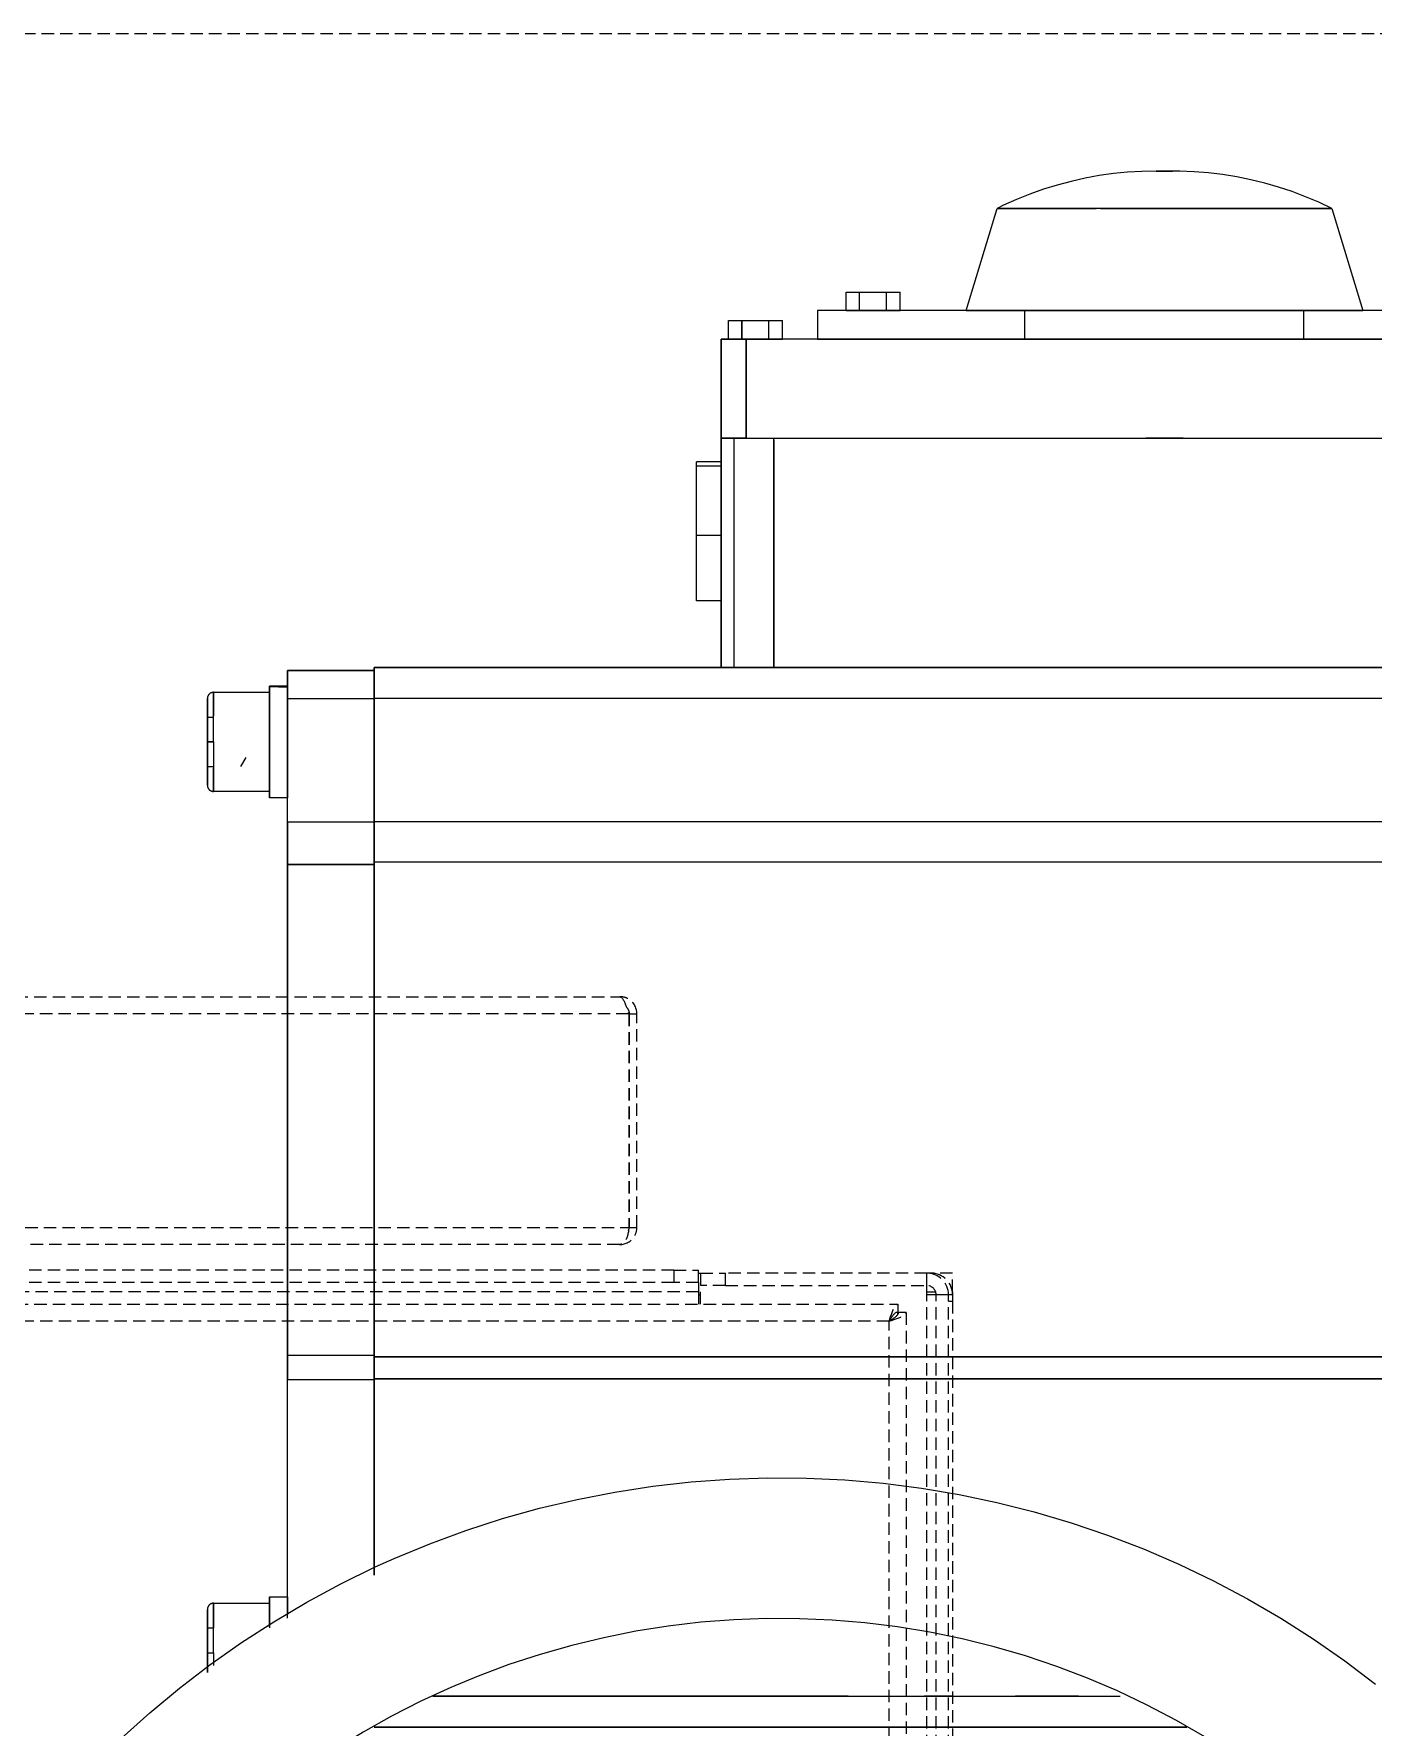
# Model space of a CAD drawing. Extents: x -76427 to 292734, y -42117 to 131250.
# Drawn here: x 9376.7 to 9592.8, y 12321.7 to 12595 of the extents above; entities that cross this region are included whole.
import ezdxf

# ---------------------------------------------------------------- set-up
doc = ezdxf.new("R2010")
doc.units = 0
doc.header["$LTSCALE"] = 10
doc.linetypes.add('XFM7Q10PV-200K$0$18P6-XFM7QB2-PV$0$HIDDEN', pattern=[0.3, 0.2, -0.1])
doc.layers.add('XFM7P10PV$0$G-IMPT', color=252, linetype='Continuous', lineweight=9)
doc.layers.add('XFM7P10PV$0$M-PIPE-PROCESS VACUUM', color=252, linetype='Continuous', lineweight=9)
doc.layers.add('XFM7Q10PV-200K$0$PV-EQ(FUTURE)', color=252, linetype='XFM7Q10PV-200K$0$18P6-XFM7QB2-PV$0$HIDDEN')

# ---------------------------------------------------------------- blocks, each defined once
blk = doc.blocks.new('XFM7Q10PV-200K$0$PV-主機 - Mega-V57-CUB_L40')
for p, q in [((921.98, -1369), (921.98, 1399)), ((923.48, -1365), (923.48, 1395)), ((925.48, -1365), (925.48, 1395)), ((929.6, -1356.23), (929.6, -376.87)), ((932.35, -375.37), (932.35, -1357.73)), ((966.85, -1357.73), (966.85, -375.37)), ((969.6, -376.8), (969.6, -1356.3)), ((917.23, -1399.75), (917.23, -480.25)), ((919.98, -478.82), (919.98, -1401.18)), ((929.6, -1356.23), (929.6, -1356.3)), ((929.61, -1356.3), (929.6, -1356.3)), ((966.85, -1357.73), (932.35, -1357.73)), ((932.35, -1357.8), (932.35, -1359.05)), ((966.85, -1357.8), (932.35, -1357.8)), ((966.85, -1357.8), (966.85, -1359.05)), ((932.35, -1359.05), (966.85, -1359.05)), ((925.48, -1365), (923.48, -1365)), ((923.48, -1369), (923.48, -1365)), ((925.48, -1365), (925.48, -1369)), ((921.98, -1369), (919.98, -1369)), ((921.48, -1369), (921.48, -1369.33)), ((923.48, -1369), (921.98, -1369)), ((923.48, -1369), (925.48, -1369)), ((924.98, -1369), (924.98, -1369.33)), ((919.98, -1369.33), (922.98, -1369.33)), ((924.98, -1369.33), (922.98, -1369.33)), ((922.98, -1373.33), (922.98, -1369.33)), ((924.98, -1369.33), (924.98, -1373.33)), ((922.98, -1373.33), (924.98, -1373.33)), ((922.98, -1373.33), (922.98, -1405.83)), ((924.98, -1405.83), (924.98, -1373.33)), ((-917.27, -1399.75), (917.23, -1399.75)), ((918.37, -1401.18), (918.73, -1401.18)), ((918.65, -1402.5), (918.65, -1401.25)), ((919.98, -1401.18), (918.73, -1401.18)), ((918.65, -1402.5), (-918.7, -1402.5)), ((-921.52, -1405.83), (921.48, -1405.83)), ((921.48, -1407.33), (921.48, -1405.83)), ((921.48, -1405.83), (922.98, -1405.83)), ((921.98, -1405.83), (921.98, -1407.25)), ((922.98, -1405.83), (924.98, -1405.83)), ((924.91, -1406.5), (924.98, -1406.5)), ((924.98, -1406.5), (924.98, -1405.83)), ((924.98, -1410), (924.98, -1406.5)), ((-921.52, -1407.33), (921.48, -1407.33)), ((-921.52, -1409.33), (921.48, -1409.33)), ((920.48, -1410), (465.48, -1410)), ((920.48, -1409.33), (920.48, -1410)), ((921.48, -1410), (920.48, -1410)), ((921.48, -1409.33), (921.48, -1407.33)), ((921.48, -1410), (921.48, -1409.33)), ((921.98, -1410), (921.48, -1410)), ((921.98, -1409.96), (921.98, -1410)), ((921.98, -1410), (924.98, -1410))]:
    blk.add_line(p, q)
for centre, radius, start, end in [((932.35, -1356.3), 1.5, 248.9974, 270), ((921.48, -1405.83), 3.5, 270, 0), ((921.48, -1405.83), 1.5, 270, 0), ((921.48, -1406.5), 3.5, 270, 0)]:
    blk.add_arc(centre, radius, start, end)
for points, knots in [([(932.35, -1357.73), (931.41, -1357.73), (930.48, -1357.44), (930, -1357), (929.74, -1356.77), (929.6, -1356.5), (929.6, -1356.23)], [0, 0, 0, 0, 1.030866, 1.030866, 1.030866, 1.570796, 1.570796, 1.570796, 1.570796]), ([(929.6, -1356.3), (929.6, -1357.24), (930.13, -1358.17), (930.94, -1358.66), (931.36, -1358.91), (931.86, -1359.05), (932.35, -1359.05)], [-1.570796, -1.570796, -1.570796, -1.570796, -0.539931, -0.539931, -0.539931, 0, 0, 0, 0]), ([(966.85, -1359.05), (967.85, -1359.05), (968.83, -1358.46), (969.29, -1357.58), (969.5, -1357.19), (969.6, -1356.74), (969.6, -1356.3)], [0, 0, 0, 0, 1.087346, 1.087346, 1.087346, 1.570796, 1.570796, 1.570796, 1.570796]), ([(969.6, -1356.3), (969.6, -1356.63), (969.01, -1356.96), (968.13, -1357.29), (967.74, -1357.44), (967.3, -1357.58), (966.85, -1357.73)], [0, 0, 0, 0, 1.087346, 1.087346, 1.087346, 1.570796, 1.570796, 1.570796, 1.570796]), ([(967.89, -1357.37), (967.73, -1357.53), (967.53, -1357.66), (967.31, -1357.73), (967.16, -1357.78), (967.01, -1357.8), (966.85, -1357.8)], [0.7978126, 0.7978126, 0.7978126, 0.7978126, 1.2652557, 1.2652557, 1.2652557, 1.5707963, 1.5707963, 1.5707963, 1.5707963]), ([(917.23, -1399.75), (917.86, -1400.13), (918.47, -1400.52), (918.66, -1400.9), (918.7, -1400.99), (918.73, -1401.09), (918.73, -1401.18)], [0, 0, 0, 0, 1.265256, 1.265256, 1.265256, 1.570796, 1.570796, 1.570796, 1.570796]), ([(917.23, -1399.75), (918.22, -1400.08), (919.2, -1400.41), (919.66, -1400.74), (919.87, -1400.89), (919.98, -1401.03), (919.98, -1401.18)], [0, 0, 0, 0, 1.087346, 1.087346, 1.087346, 1.570796, 1.570796, 1.570796, 1.570796]), ([(918.65, -1401.25), (918.27, -1401.25), (917.89, -1400.8), (917.5, -1400.2), (917.41, -1400.06), (917.32, -1399.9), (917.23, -1399.75)], [0, 0, 0, 0, 1.265256, 1.265256, 1.265256, 1.570796, 1.570796, 1.570796, 1.570796]), ([(917.23, -1399.75), (917.56, -1400.75), (917.88, -1401.72), (918.21, -1402.18), (918.36, -1402.39), (918.51, -1402.5), (918.65, -1402.5)], [0, 0, 0, 0, 1.087346, 1.087346, 1.087346, 1.570796, 1.570796, 1.570796, 1.570796])]:
    blk.add_open_spline(points, degree=3, knots=knots)
blk = doc.blocks.new('XFM7Q10PV-200K')
at = {"layer": 'XFM7Q10PV-200K$0$PV-EQ(FUTURE)'}
blk.add_lwpolyline([(6475, 10345), (9725, 10345), (9725, 12595), (6475, 12595)], close=True, dxfattribs=at)
at = {"layer": 'XFM7Q10PV-200K$0$PV-EQ(FUTURE)', "rotation": 90}
blk.add_blockref('XFM7Q10PV-200K$0$PV-主機 - Mega-V57-CUB_L40', (8115, 11470.02), dxfattribs=at)
blk = doc.blocks.new('XFM7P10PV$0$控制閥-200mm - 200A_dwg-789220-CUB_L40')
at = {"layer": 'XFM7P10PV$0$G-IMPT'}
for p, q in [((130766.67, -106438.23), (130765.35, -106438.22)), ((130767.99, -106438.22), (130766.67, -106438.23)), ((130734.67, -106460.73), (130739.67, -106444.23)), ((130793.67, -106444.23), (130739.67, -106444.23)), ((130793.67, -106444.23), (130739.67, -106444.23)), ((130793.67, -106444.23), (130739.67, -106444.23)), ((130739.67, -106444.23), (130755.64, -106444.23)), ((130756.34, -106444.23), (130793.67, -106444.23)), ((130793.67, -106444.23), (130798.67, -106460.73)), ((130715.32, -106460.73), (130715.32, -106457.73)), ((130715.32, -106457.73), (130717.46, -106457.73)), ((130715.32, -106460.73), (130715.32, -106457.73)), ((130715.32, -106457.73), (130717.46, -106457.73)), ((130717.46, -106460.73), (130717.46, -106457.73)), ((130717.46, -106457.73), (130721.81, -106457.73)), ((130717.46, -106460.73), (130717.46, -106457.73)), ((130717.46, -106457.73), (130721.81, -106457.73)), ((130721.81, -106460.73), (130721.81, -106457.73)), ((130721.81, -106457.73), (130724.02, -106457.73)), ((130721.81, -106460.73), (130721.81, -106457.73)), ((130721.81, -106457.73), (130724.02, -106457.73)), ((130724.02, -106460.73), (130724.02, -106457.73)), ((130724.02, -106460.73), (130724.02, -106457.73)), ((130744.17, -106460.73), (130710.67, -106460.73)), ((130710.67, -106460.73), (130710.67, -106465.33)), ((130715.32, -106460.73), (130717.46, -106460.73)), ((130715.32, -106460.73), (130717.46, -106460.73)), ((130717.46, -106460.73), (130721.81, -106460.73)), ((130717.46, -106460.73), (130721.81, -106460.73)), ((130721.81, -106460.73), (130724.02, -106460.73)), ((130721.81, -106460.73), (130724.02, -106460.73)), ((130734.67, -106460.73), (130798.67, -106460.73)), ((130798.67, -106460.73), (130734.67, -106460.73)), ((130744.17, -106460.73), (130789.17, -106460.73)), ((130789.17, -106460.73), (130744.17, -106460.73)), ((130744.17, -106465.33), (130744.17, -106460.73)), ((130744.17, -106465.33), (130744.17, -106460.73)), ((130822.67, -106460.73), (130789.17, -106460.73)), ((130789.17, -106465.33), (130789.17, -106460.73)), ((130789.17, -106465.33), (130789.17, -106460.73)), ((130696.32, -106465.33), (130696.32, -106462.33)), ((130696.32, -106462.33), (130698.51, -106462.33)), ((130696.32, -106465.33), (130696.32, -106462.33)), ((130696.32, -106462.33), (130698.51, -106462.33)), ((130698.48, -106462.33), (130698.48, -106465.33)), ((130698.48, -106462.33), (130698.48, -106465.33)), ((130698.51, -106465.33), (130698.51, -106462.33)), ((130698.51, -106462.33), (130702.86, -106462.33)), ((130698.51, -106465.33), (130698.51, -106462.33)), ((130698.51, -106462.33), (130702.86, -106462.33)), ((130702.83, -106465.33), (130702.83, -106462.33)), ((130702.83, -106465.33), (130702.83, -106462.33)), ((130702.86, -106465.33), (130702.86, -106462.33)), ((130702.86, -106462.33), (130705.02, -106462.33)), ((130702.86, -106465.33), (130702.86, -106462.33)), ((130702.86, -106462.33), (130705.02, -106462.33)), ((130705.02, -106465.33), (130705.02, -106462.33)), ((130705.02, -106465.33), (130705.02, -106462.33)), ((130695.17, -106481.33), (130695.17, -106465.33)), ((130699.17, -106465.33), (130695.17, -106465.33)), ((130695.17, -106465.33), (130699.17, -106465.33)), ((130695.17, -106465.33), (130695.17, -106481.33)), ((130695.17, -106481.33), (130695.17, -106465.33)), ((130696.32, -106465.33), (130698.51, -106465.33)), ((130696.32, -106465.33), (130698.51, -106465.33)), ((130698.51, -106465.33), (130702.86, -106465.33)), ((130698.51, -106465.33), (130702.86, -106465.33)), ((130699.17, -106465.33), (130699.17, -106481.33)), ((130835.17, -106465.33), (130699.17, -106465.33)), ((130699.17, -106481.33), (130699.17, -106465.33)), ((130702.86, -106465.33), (130705.02, -106465.33)), ((130702.86, -106465.33), (130705.02, -106465.33)), ((130710.67, -106465.33), (130744.17, -106465.33)), ((130744.17, -106465.33), (130789.17, -106465.33)), ((130789.17, -106465.33), (130744.17, -106465.33)), ((130789.17, -106465.33), (130822.67, -106465.33)), ((130695.17, -106518.33), (130695.17, -106481.33)), ((130695.17, -106481.33), (130695.17, -106494.9)), ((130699.17, -106481.33), (130695.17, -106481.33)), ((130695.17, -106481.33), (130699.17, -106481.33)), ((130695.17, -106494.02), (130695.17, -106481.59)), ((130697.17, -106481.33), (130695.76, -106481.33)), ((130695.76, -106481.33), (130697.17, -106481.33)), ((130697.17, -106481.33), (130697.17, -106518.33)), ((130697.17, -106481.33), (130703.67, -106481.33)), ((130697.17, -106481.59), (130697.17, -106518.33)), ((130699.17, -106481.33), (130835.17, -106481.33)), ((130703.67, -106481.33), (130829.67, -106481.33)), ((130703.67, -106518.33), (130703.67, -106481.33)), ((130703.67, -106481.59), (130703.67, -106518.33)), ((130769.68, -106481.33), (130763.66, -106481.33)), ((130763.66, -106481.33), (130769.68, -106481.33)), ((130695.17, -106485.11), (130691.17, -106485.11)), ((130691.17, -106485.78), (130691.17, -106485.11)), ((130691.17, -106497), (130691.17, -106485.78)), ((130691.17, -106485.78), (130695.17, -106485.78)), ((130695.17, -106494.9), (130695.17, -106485.78)), ((130695.17, -106494.02), (130695.17, -106497.76)), ((130695.17, -106498.65), (130695.17, -106494.9)), ((130695.17, -106494.9), (130695.17, -106497)), ((130695.17, -106497), (130691.17, -106497)), ((130691.17, -106507.55), (130691.17, -106497)), ((130695.17, -106497), (130695.17, -106498.65)), ((130695.17, -106518.33), (130695.17, -106497.76)), ((130695.17, -106507.55), (130695.17, -106498.65)), ((130695.17, -106498.65), (130695.17, -106518.33)), ((130695.17, -106507.55), (130691.17, -106507.55)), ((130625.17, -106518.83), (130639.17, -106518.83)), ((130625.17, -106518.83), (130639.17, -106518.83)), ((130639.17, -106518.83), (130625.17, -106518.83)), ((130625.17, -106518.83), (130625.17, -106523.33)), ((130625.17, -106523.33), (130625.17, -106518.83)), ((130639.17, -106518.33), (130894.17, -106518.33)), ((130639.17, -106523.33), (130639.17, -106518.33)), ((130639.17, -106518.33), (130639.17, -106523.33)), ((130894.17, -106518.33), (130639.17, -106518.33)), ((130894.17, -106518.33), (130639.17, -106518.33)), ((130639.17, -106518.83), (130639.17, -106523.33)), ((130639.17, -106523.33), (130639.17, -106518.83)), ((130697.17, -106518.33), (130695.76, -106518.33)), ((130695.76, -106518.33), (130697.17, -106518.33)), ((130697.17, -106518.33), (130703.67, -106518.33)), ((130703.67, -106518.33), (130829.67, -106518.33)), ((130716.42, -106518.33), (130723.42, -106518.33)), ((130716.42, -106518.33), (130723.42, -106518.33)), ((130723.42, -106518.33), (130716.42, -106518.33)), ((130723.42, -106518.33), (130716.42, -106518.33)), ((130721.99, -106518.33), (130717.85, -106518.33)), ((130721.99, -106518.33), (130717.85, -106518.33)), ((130717.85, -106518.33), (130721.99, -106518.33)), ((130717.85, -106518.33), (130721.99, -106518.33)), ((130728.74, -106518.33), (130724.6, -106518.33)), ((130728.74, -106518.33), (130724.6, -106518.33)), ((130724.6, -106518.33), (130728.74, -106518.33)), ((130724.6, -106518.33), (130728.74, -106518.33)), ((130776.75, -106518.33), (130756.64, -106518.33)), ((130756.7, -106518.33), (130764.28, -106518.33)), ((130761.17, -106518.33), (130772.17, -106518.33)), ((130761.17, -106518.33), (130772.17, -106518.33)), ((130763.66, -106518.33), (130769.68, -106518.33)), ((130769.68, -106518.33), (130763.66, -106518.33)), ((130769.06, -106518.33), (130764.28, -106518.33)), ((130776.75, -106518.33), (130769.06, -106518.33)), ((130778.17, -106518.33), (130776.75, -106518.33)), ((130613.25, -106522.33), (130622.25, -106522.33)), ((130613.25, -106522.33), (130622.25, -106522.33)), ((130613.25, -106530.33), (130613.25, -106522.33)), ((130613.25, -106526.11), (130613.25, -106522.33)), ((130613.25, -106522.33), (130613.25, -106526.11)), ((130613.25, -106522.33), (130613.25, -106526.11)), ((130622.25, -106521.32), (130625.17, -106521.32)), ((130622.25, -106521.32), (130622.25, -106539.35)), ((130623.45, -106521.32), (130622.25, -106521.32)), ((130622.25, -106522.34), (130622.25, -106521.32)), ((130622.25, -106539.35), (130622.25, -106521.33)), ((130622.25, -106521.33), (130622.25, -106521.4)), ((130622.25, -106522.34), (130622.25, -106521.33)), ((130622.25, -106538.33), (130622.25, -106522.33)), ((130622.25, -106522.34), (130622.25, -106538.33)), ((130622.25, -106538.33), (130622.25, -106522.34)), ((130622.28, -106524.27), (130622.25, -106522.34)), ((130622.29, -106524.84), (130622.25, -106522.34)), ((130622.25, -106522.41), (130622.25, -106538.33)), ((130623.45, -106521.32), (130625.17, -106521.32)), ((130625.17, -106521.32), (130623.71, -106521.32)), ((130625.17, -106539.32), (130625.17, -106521.32)), ((130625.17, -106539.24), (130625.17, -106521.32)), ((130625.17, -106525.33), (130625.17, -106521.32)), ((130625.17, -106521.38), (130625.17, -106539.35)), ((130625.17, -106525.35), (130625.17, -106521.38)), ((130625.17, -106521.49), (130625.17, -106539.35)), ((130625.17, -106523.33), (130639.17, -106523.33)), ((130625.17, -106543.22), (130625.17, -106523.33)), ((130625.17, -106523.33), (130639.17, -106523.33)), ((130639.17, -106523.33), (130639.17, -106543.22)), ((130639.17, -106543.22), (130639.17, -106523.33)), ((130717.85, -106523.33), (130639.17, -106523.33)), ((130894.17, -106523.33), (130639.17, -106523.33)), ((130724.6, -106523.33), (130721.99, -106523.33)), ((130756.7, -106523.33), (130728.74, -106523.33)), ((130804.6, -106523.33), (130778.17, -106523.33)), ((130612.25, -106530.33), (130612.25, -106524.27)), ((130612.25, -106524.27), (130612.25, -106530.33)), ((130612.25, -106530.33), (130612.25, -106524.27)), ((130612.25, -106524.27), (130612.25, -106530.33)), ((130612.25, -106526.33), (130612.25, -106530.33)), ((130612.25, -106526.33), (130612.25, -106530.33)), ((130612.25, -106526.33), (130613.25, -106526.33)), ((130612.25, -106526.33), (130613.25, -106526.33)), ((130639.17, -106531.33), (130639.17, -106526.33)), ((130612.25, -106530.33), (130612.25, -106536.39)), ((130612.25, -106536.39), (130612.25, -106530.33)), ((130612.25, -106530.33), (130612.25, -106536.39)), ((130612.25, -106536.39), (130612.25, -106530.33)), ((130612.25, -106530.33), (130612.25, -106534.33)), ((130612.25, -106530.33), (130612.25, -106534.33)), ((130612.25, -106530.33), (130613.25, -106530.33)), ((130612.25, -106530.33), (130613.25, -106530.33)), ((130613.25, -106530.33), (130612.25, -106530.33)), ((130612.25, -106530.33), (130613.25, -106530.33)), ((130613.25, -106530.33), (130613.25, -106538.33)), ((130639.17, -106536.33), (130639.17, -106531.33)), ((130612.25, -106534.33), (130613.25, -106534.33)), ((130612.25, -106534.33), (130613.25, -106534.33)), ((130613.25, -106538.33), (130613.25, -106534.55)), ((130613.25, -106534.55), (130613.25, -106538.33)), ((130613.25, -106538.33), (130613.25, -106534.55)), ((130618.47, -106532.83), (130617.61, -106534.33)), ((130622.25, -106538.33), (130613.25, -106538.33)), ((130622.25, -106538.33), (130613.25, -106538.33)), ((130625.17, -106539.35), (130622.25, -106539.35)), ((130625.17, -106539.35), (130622.25, -106539.35)), ((130625.17, -106543.22), (130639.17, -106543.22)), ((130625.17, -106543.22), (130625.17, -106550.14)), ((130625.17, -106550.14), (130625.17, -106543.22)), ((130625.17, -106543.22), (130639.17, -106543.22)), ((130639.17, -106543.22), (130639.17, -106549.77)), ((130639.17, -106543.22), (130639.17, -106550.14)), ((130639.17, -106550.14), (130639.17, -106543.22)), ((130894.17, -106543.22), (130639.17, -106543.22)), ((130639.17, -106550.14), (130625.17, -106550.14)), ((130625.17, -106550.14), (130625.17, -106629.31)), ((130625.17, -106629.31), (130625.17, -106550.14)), ((130625.17, -106550.14), (130639.17, -106550.14)), ((130639.17, -106549.77), (130639.17, -106629.57)), ((130894.17, -106549.77), (130639.17, -106549.77)), ((130639.17, -106629.31), (130639.17, -106550.14)), ((130639.17, -106629.31), (130639.17, -106550.14)), ((130639.17, -106577.1), (130639.17, -106573.53)), ((130639.17, -106577.1), (130639.17, -106629.57)), ((130625.17, -106629.31), (130639.17, -106629.31)), ((130625.17, -106629.31), (130625.17, -106633.23)), ((130625.17, -106633.23), (130625.17, -106629.31)), ((130625.17, -106629.31), (130639.17, -106629.31)), ((130639.17, -106629.31), (130639.17, -106633.23)), ((130639.17, -106633.23), (130639.17, -106629.31)), ((130639.17, -106629.57), (130894.17, -106629.57)), ((130639.17, -106633.14), (130639.17, -106629.57)), ((130639.17, -106629.57), (130639.17, -106633.14)), ((130894.17, -106629.57), (130639.17, -106629.57)), ((130625.17, -106633.23), (130639.17, -106633.23)), ((130625.17, -106633.23), (130639.17, -106633.23)), ((130625.17, -106671.77), (130625.17, -106633.23)), ((130639.17, -106633.14), (130639.17, -106663.92)), ((130639.17, -106633.14), (130894.17, -106633.14)), ((130894.17, -106633.14), (130639.17, -106633.14)), ((130639.17, -106663.92), (130639.17, -106633.23)), ((130639.17, -106664.83), (130639.17, -106639.58)), ((130639.17, -106639.58), (130639.17, -106646.94)), ((130639.17, -106652.58), (130639.17, -106643.08)), ((130639.17, -106662.08), (130639.17, -106652.58)), ((130639.17, -106658.22), (130639.17, -106664.83)), ((130622.25, -106668.32), (130623.1, -106668.32)), ((130622.25, -106673.12), (130622.25, -106668.32)), ((130622.25, -106668.32), (130623.1, -106668.32)), ((130622.25, -106673.12), (130622.25, -106668.32)), ((130622.25, -106668.36), (130622.25, -106673.21)), ((130622.25, -106668.36), (130622.25, -106673.21)), ((130622.25, -106669.38), (130622.25, -106668.36)), ((130622.25, -106669.38), (130622.25, -106668.36)), ((130623.71, -106668.32), (130625.17, -106668.32)), ((130623.71, -106668.32), (130625.17, -106668.32)), ((130625.17, -106668.32), (130625.17, -106671.15)), ((130625.17, -106671.15), (130625.17, -106668.32)), ((130625.17, -106668.32), (130625.17, -106671.15)), ((130625.17, -106671.15), (130625.17, -106668.32)), ((130625.17, -106671.77), (130625.17, -106668.32)), ((130625.17, -106671.77), (130625.17, -106668.32)), ((130612.25, -106680.12), (130612.25, -106670.33)), ((130612.25, -106670.33), (130612.25, -106680.12)), ((130613.25, -106669.33), (130622.25, -106669.33)), ((130613.25, -106669.33), (130622.25, -106669.33)), ((130613.25, -106669.33), (130613.25, -106673.33)), ((130613.25, -106677.33), (130613.25, -106669.33)), ((130613.25, -106669.33), (130613.25, -106673.11)), ((130613.25, -106669.33), (130613.25, -106673.33)), ((130622.25, -106669.33), (130622.25, -106673.33)), ((130622.25, -106669.33), (130622.25, -106673.33)), ((130622.25, -106673.14), (130622.25, -106669.38)), ((130622.25, -106673.14), (130622.25, -106669.38)), ((130622.27, -106670.79), (130622.25, -106669.38)), ((130622.27, -106670.79), (130622.25, -106669.38)), ((130612.25, -106677.33), (130612.25, -106671.27)), ((130612.25, -106671.27), (130612.25, -106677.33)), ((130612.25, -106673.33), (130612.25, -106677.33)), ((130612.25, -106673.33), (130612.25, -106677.33)), ((130612.25, -106673.33), (130613.25, -106673.33)), ((130612.25, -106673.33), (130613.25, -106673.33)), ((130612.25, -106677.33), (130612.25, -106680.52)), ((130612.25, -106680.52), (130612.25, -106677.33)), ((130612.25, -106677.33), (130612.25, -106680.07)), ((130612.25, -106677.33), (130612.25, -106680.07)), ((130612.25, -106677.33), (130613.25, -106677.33)), ((130612.25, -106677.33), (130613.25, -106677.33)), ((130612.25, -106677.33), (130613.25, -106677.33)), ((130612.25, -106677.33), (130613.25, -106677.33)), ((130613.25, -106677.33), (130613.25, -106679.4)), ((130648.62, -106684.33), (130759.53, -106684.33)), ((130715.64, -106684.33), (130648.62, -106684.33)), ((130732.38, -106684.33), (130727.89, -106684.33)), ((130752.82, -106684.33), (130742.63, -106684.33)), ((130639.17, -106689.33), (130770.15, -106689.33)), ((130770.15, -106689.33), (130639.17, -106689.33)), ((130715.64, -106689.33), (130727.89, -106689.33)), ((130715.64, -106689.33), (130727.89, -106689.33)), ((130727.89, -106689.33), (130715.64, -106689.33)), ((130727.89, -106689.33), (130715.64, -106689.33)), ((130721.77, -106689.33), (130716.14, -106689.33)), ((130716.14, -106689.33), (130721.77, -106689.33)), ((130721.77, -106689.33), (130716.14, -106689.33)), ((130716.14, -106689.33), (130721.77, -106689.33)), ((130721.77, -106689.33), (130727.4, -106689.33)), ((130727.4, -106689.33), (130721.77, -106689.33)), ((130721.77, -106689.33), (130727.4, -106689.33)), ((130727.4, -106689.33), (130721.77, -106689.33)), ((130732.38, -106689.33), (130742.63, -106689.33)), ((130732.38, -106689.33), (130742.63, -106689.33)), ((130742.63, -106689.33), (130732.38, -106689.33)), ((130742.63, -106689.33), (130732.38, -106689.33)), ((130752.82, -106689.33), (130755.41, -106689.33)), ((130763.47, -106689.33), (130752.93, -106689.33)), ((130756.56, -106689.33), (130770.16, -106689.33)), ((130766.67, -106689.33), (130770.24, -106689.33)), ((130770.24, -106689.33), (130766.67, -106689.33)), ((130766.67, -106689.33), (130770.31, -106689.33)), ((130770.31, -106689.33), (130766.67, -106689.33))]:
    blk.add_line(p, q, dxfattribs=at)
at = {"layer": 'XFM7P10PV$0$G-IMPT', "flags": 128}
for points in [[(130765.35, -106438.22), (130763.03, -106438.26), (130760.73, -106438.4), (130758.43, -106438.63), (130756.14, -106438.95), (130753.86, -106439.37), (130751.6, -106439.87), (130749.37, -106440.47), (130747.16, -106441.15), (130744.98, -106441.92), (130742.83, -106442.78), (130740.72, -106443.72), (130739.67, -106444.23)], [(130765.35, -106438.22), (130763.03, -106438.26), (130760.73, -106438.4), (130758.43, -106438.63), (130756.14, -106438.95), (130753.86, -106439.37), (130751.6, -106439.87), (130749.37, -106440.47), (130747.16, -106441.15), (130744.98, -106441.92), (130742.83, -106442.78), (130740.72, -106443.72), (130739.67, -106444.23)], [(130765.35, -106438.22), (130765.35, -106438.22), (130765.36, -106438.22), (130765.36, -106438.22), (130765.37, -106438.22), (130765.38, -106438.22), (130765.4, -106438.22), (130765.41, -106438.22), (130765.43, -106438.22), (130765.45, -106438.22), (130765.47, -106438.22), (130765.5, -106438.22), (130765.52, -106438.22), (130765.55, -106438.22), (130765.58, -106438.22), (130765.61, -106438.22), (130765.64, -106438.22), (130765.67, -106438.22), (130765.71, -106438.22), (130765.75, -106438.22), (130765.79, -106438.22), (130765.83, -106438.22), (130765.87, -106438.22), (130765.91, -106438.22), (130765.95, -106438.22), (130766, -106438.22), (130766.05, -106438.22), (130766.09, -106438.22), (130766.14, -106438.22), (130766.19, -106438.22), (130766.24, -106438.22), (130766.29, -106438.22), (130766.34, -106438.22), (130766.39, -106438.22), (130766.44, -106438.22), (130766.5, -106438.22), (130766.55, -106438.22), (130766.6, -106438.22), (130766.66, -106438.22), (130766.71, -106438.22), (130766.76, -106438.22), (130766.81, -106438.22), (130766.87, -106438.22), (130766.92, -106438.22), (130766.97, -106438.22), (130767.02, -106438.22), (130767.07, -106438.22), (130767.12, -106438.22), (130767.17, -106438.22), (130767.22, -106438.22), (130767.27, -106438.22), (130767.31, -106438.22), (130767.36, -106438.22), (130767.41, -106438.22), (130767.45, -106438.22), (130767.49, -106438.22), (130767.53, -106438.22), (130767.57, -106438.22), (130767.61, -106438.22), (130767.65, -106438.22), (130767.68, -106438.22), (130767.71, -106438.22), (130767.75, -106438.22), (130767.78, -106438.22), (130767.8, -106438.22), (130767.83, -106438.22), (130767.85, -106438.22), (130767.88, -106438.22), (130767.9, -106438.22), (130767.92, -106438.22), (130767.93, -106438.22), (130767.95, -106438.22), (130767.96, -106438.22), (130767.97, -106438.22), (130767.98, -106438.22), (130767.99, -106438.22), (130767.99, -106438.22), (130767.99, -106438.22)], [(130767.99, -106438.22), (130767.99, -106438.22), (130767.98, -106438.22), (130767.98, -106438.22), (130767.97, -106438.22), (130767.96, -106438.22), (130767.94, -106438.22), (130767.93, -106438.22), (130767.91, -106438.22), (130767.89, -106438.22), (130767.87, -106438.22), (130767.84, -106438.22), (130767.82, -106438.22), (130767.79, -106438.22), (130767.76, -106438.22), (130767.73, -106438.22), (130767.7, -106438.22), (130767.66, -106438.22), (130767.63, -106438.22), (130767.59, -106438.22), (130767.55, -106438.22), (130767.51, -106438.22), (130767.47, -106438.22), (130767.43, -106438.22), (130767.38, -106438.22), (130767.34, -106438.22), (130767.29, -106438.22), (130767.25, -106438.22), (130767.2, -106438.22), (130767.15, -106438.22), (130767.1, -106438.22), (130767.05, -106438.22), (130767, -106438.22), (130766.95, -106438.22), (130766.89, -106438.22), (130766.84, -106438.22), (130766.79, -106438.22), (130766.74, -106438.22), (130766.68, -106438.22), (130766.63, -106438.22), (130766.58, -106438.22), (130766.53, -106438.22), (130766.47, -106438.22), (130766.42, -106438.22), (130766.37, -106438.22), (130766.32, -106438.22), (130766.27, -106438.22), (130766.22, -106438.22), (130766.17, -106438.22), (130766.12, -106438.22), (130766.07, -106438.22), (130766.02, -106438.22), (130765.98, -106438.22), (130765.93, -106438.22), (130765.89, -106438.22), (130765.85, -106438.22), (130765.81, -106438.22), (130765.77, -106438.22), (130765.73, -106438.22), (130765.69, -106438.22), (130765.66, -106438.22), (130765.63, -106438.22), (130765.59, -106438.22), (130765.56, -106438.22), (130765.54, -106438.22), (130765.51, -106438.22), (130765.48, -106438.22), (130765.46, -106438.22), (130765.44, -106438.22), (130765.42, -106438.22), (130765.41, -106438.22), (130765.39, -106438.22), (130765.38, -106438.22), (130765.37, -106438.22), (130765.36, -106438.22), (130765.35, -106438.22), (130765.35, -106438.22), (130765.35, -106438.22)], [(130765.35, -106438.22), (130765.35, -106438.22), (130765.36, -106438.22), (130765.36, -106438.22), (130765.37, -106438.22), (130765.38, -106438.22), (130765.4, -106438.22), (130765.41, -106438.22), (130765.43, -106438.22), (130765.45, -106438.22), (130765.47, -106438.22), (130765.5, -106438.22), (130765.52, -106438.22), (130765.55, -106438.22), (130765.58, -106438.22), (130765.61, -106438.22), (130765.64, -106438.22), (130765.67, -106438.22), (130765.71, -106438.22), (130765.75, -106438.22), (130765.79, -106438.22), (130765.83, -106438.22), (130765.87, -106438.22), (130765.91, -106438.22), (130765.95, -106438.22), (130766, -106438.22), (130766.05, -106438.22), (130766.09, -106438.22), (130766.14, -106438.22), (130766.19, -106438.22), (130766.24, -106438.22), (130766.29, -106438.22), (130766.34, -106438.22), (130766.39, -106438.22), (130766.44, -106438.22), (130766.5, -106438.22), (130766.55, -106438.22), (130766.6, -106438.22), (130766.66, -106438.22), (130766.71, -106438.22), (130766.76, -106438.22), (130766.81, -106438.22), (130766.87, -106438.22), (130766.92, -106438.22), (130766.97, -106438.22), (130767.02, -106438.22), (130767.07, -106438.22), (130767.12, -106438.22), (130767.17, -106438.22), (130767.22, -106438.22), (130767.27, -106438.22), (130767.31, -106438.22), (130767.36, -106438.22), (130767.41, -106438.22), (130767.45, -106438.22), (130767.49, -106438.22), (130767.53, -106438.22), (130767.57, -106438.22), (130767.61, -106438.22), (130767.65, -106438.22), (130767.68, -106438.22), (130767.71, -106438.22), (130767.75, -106438.22), (130767.78, -106438.22), (130767.8, -106438.22), (130767.83, -106438.22), (130767.85, -106438.22), (130767.88, -106438.22), (130767.9, -106438.22), (130767.92, -106438.22), (130767.93, -106438.22), (130767.95, -106438.22), (130767.96, -106438.22), (130767.97, -106438.22), (130767.98, -106438.22), (130767.99, -106438.22), (130767.99, -106438.22), (130767.99, -106438.22)], [(130767.99, -106438.22), (130767.99, -106438.22), (130767.98, -106438.22), (130767.98, -106438.22), (130767.97, -106438.22), (130767.96, -106438.22), (130767.94, -106438.22), (130767.93, -106438.22), (130767.91, -106438.22), (130767.89, -106438.22), (130767.87, -106438.22), (130767.84, -106438.22), (130767.82, -106438.22), (130767.79, -106438.22), (130767.76, -106438.22), (130767.73, -106438.22), (130767.7, -106438.22), (130767.66, -106438.22), (130767.63, -106438.22), (130767.59, -106438.22), (130767.55, -106438.22), (130767.51, -106438.22), (130767.47, -106438.22), (130767.43, -106438.22), (130767.38, -106438.22), (130767.34, -106438.22), (130767.29, -106438.22), (130767.25, -106438.22), (130767.2, -106438.22), (130767.15, -106438.22), (130767.1, -106438.22), (130767.05, -106438.22), (130767, -106438.22), (130766.95, -106438.22), (130766.89, -106438.22), (130766.84, -106438.22), (130766.79, -106438.22), (130766.74, -106438.22), (130766.68, -106438.22), (130766.63, -106438.22), (130766.58, -106438.22), (130766.53, -106438.22), (130766.47, -106438.22), (130766.42, -106438.22), (130766.37, -106438.22), (130766.32, -106438.22), (130766.27, -106438.22), (130766.22, -106438.22), (130766.17, -106438.22), (130766.12, -106438.22), (130766.07, -106438.22), (130766.02, -106438.22), (130765.98, -106438.22), (130765.93, -106438.22), (130765.89, -106438.22), (130765.85, -106438.22), (130765.81, -106438.22), (130765.77, -106438.22), (130765.73, -106438.22), (130765.69, -106438.22), (130765.66, -106438.22), (130765.63, -106438.22), (130765.59, -106438.22), (130765.56, -106438.22), (130765.54, -106438.22), (130765.51, -106438.22), (130765.48, -106438.22), (130765.46, -106438.22), (130765.44, -106438.22), (130765.42, -106438.22), (130765.41, -106438.22), (130765.39, -106438.22), (130765.38, -106438.22), (130765.37, -106438.22), (130765.36, -106438.22), (130765.35, -106438.22), (130765.35, -106438.22), (130765.35, -106438.22)], [(130793.67, -106444.23), (130791.58, -106443.25), (130789.45, -106442.35), (130787.28, -106441.53), (130785.09, -106440.8), (130782.87, -106440.16), (130780.62, -106439.61), (130778.36, -106439.15), (130776.07, -106438.78), (130773.78, -106438.51), (130771.47, -106438.32), (130769.16, -106438.23), (130767.99, -106438.22)], [(130793.67, -106444.23), (130791.58, -106443.25), (130789.45, -106442.35), (130787.28, -106441.53), (130785.09, -106440.8), (130782.87, -106440.16), (130780.62, -106439.61), (130778.36, -106439.15), (130776.07, -106438.78), (130773.78, -106438.51), (130771.47, -106438.32), (130769.16, -106438.23), (130767.99, -106438.22)], [(130613.21, -106522.33), (130613.17, -106522.33), (130613.13, -106522.34), (130613.09, -106522.34), (130613.05, -106522.35), (130613.01, -106522.36), (130612.97, -106522.37), (130612.94, -106522.38), (130612.9, -106522.4), (130612.86, -106522.41), (130612.82, -106522.43), (130612.79, -106522.44), (130612.75, -106522.46), (130612.72, -106522.48), (130612.69, -106522.51), (130612.65, -106522.53), (130612.62, -106522.55), (130612.59, -106522.58), (130612.56, -106522.61), (130612.53, -106522.63), (130612.51, -106522.66), (130612.48, -106522.69), (130612.45, -106522.73), (130612.43, -106522.76), (130612.41, -106522.79), (130612.39, -106522.83), (130612.37, -106522.86), (130612.35, -106522.9), (130612.33, -106522.93), (130612.32, -106522.97), (130612.3, -106523.01), (130612.29, -106523.04), (130612.28, -106523.08), (130612.27, -106523.12), (130612.26, -106523.16), (130612.26, -106523.2), (130612.25, -106523.24), (130612.25, -106523.28), (130612.25, -106523.32), (130612.25, -106523.33)], [(130613.25, -106522.33), (130613.21, -106522.33), (130613.17, -106522.33), (130613.13, -106522.34), (130613.09, -106522.34), (130613.05, -106522.35), (130613.01, -106522.36), (130612.97, -106522.37), (130612.94, -106522.38), (130612.9, -106522.4), (130612.86, -106522.41), (130612.82, -106522.43), (130612.79, -106522.44), (130612.75, -106522.46), (130612.72, -106522.48), (130612.69, -106522.51), (130612.65, -106522.53), (130612.62, -106522.55), (130612.59, -106522.58), (130612.56, -106522.61), (130612.53, -106522.63), (130612.51, -106522.66), (130612.48, -106522.69), (130612.45, -106522.73), (130612.43, -106522.76), (130612.41, -106522.79), (130612.39, -106522.83), (130612.37, -106522.86), (130612.35, -106522.9), (130612.33, -106522.93), (130612.32, -106522.97), (130612.3, -106523.01), (130612.29, -106523.04), (130612.28, -106523.08), (130612.27, -106523.12), (130612.26, -106523.16), (130612.26, -106523.2), (130612.25, -106523.24), (130612.25, -106523.28), (130612.25, -106523.32), (130612.25, -106523.33)], [(130612.25, -106526.38), (130612.25, -106526.15), (130612.25, -106525.93), (130612.25, -106525.72), (130612.25, -106525.51), (130612.25, -106525.31), (130612.25, -106525.12), (130612.25, -106524.94), (130612.25, -106524.76), (130612.25, -106524.6), (130612.25, -106524.44), (130612.25, -106524.29), (130612.25, -106524.16), (130612.25, -106524.03), (130612.25, -106523.91), (130612.25, -106523.81), (130612.25, -106523.71), (130612.25, -106523.63), (130612.25, -106523.55), (130612.25, -106523.49), (130612.25, -106523.43), (130612.25, -106523.39), (130612.25, -106523.36), (130612.25, -106523.34), (130612.25, -106523.33)], [(130612.25, -106523.33), (130612.25, -106523.34), (130612.25, -106523.35), (130612.25, -106523.38), (130612.25, -106523.42), (130612.25, -106523.47), (130612.25, -106523.53), (130612.25, -106523.6), (130612.25, -106523.69), (130612.25, -106523.78), (130612.25, -106523.88), (130612.25, -106524), (130612.25, -106524.12), (130612.25, -106524.26), (130612.25, -106524.4), (130612.25, -106524.55), (130612.25, -106524.72), (130612.25, -106524.89), (130612.25, -106525.07), (130612.25, -106525.26), (130612.25, -106525.45), (130612.25, -106525.66), (130612.25, -106525.87), (130612.25, -106526.09), (130612.25, -106526.32)], [(130612.25, -106530.33), (130612.25, -106530.05), (130612.25, -106529.77), (130612.25, -106529.49), (130612.25, -106529.22), (130612.25, -106528.94), (130612.25, -106528.67), (130612.25, -106528.4), (130612.25, -106528.13), (130612.25, -106527.87), (130612.25, -106527.61), (130612.25, -106527.35), (130612.25, -106527.1), (130612.25, -106526.85), (130612.25, -106526.61), (130612.25, -106526.38), (130612.25, -106526.15), (130612.25, -106525.93), (130612.25, -106525.72), (130612.25, -106525.51), (130612.25, -106525.31), (130612.25, -106525.12), (130612.25, -106524.94), (130612.25, -106524.76), (130612.25, -106524.6), (130612.25, -106524.44), (130612.25, -106524.29), (130612.25, -106524.16), (130612.25, -106524.03), (130612.25, -106523.91), (130612.25, -106523.81), (130612.25, -106523.71), (130612.25, -106523.63), (130612.25, -106523.55), (130612.25, -106523.49), (130612.25, -106523.43), (130612.25, -106523.39), (130612.25, -106523.36), (130612.25, -106523.34), (130612.25, -106523.33)], [(130612.25, -106523.33), (130612.25, -106523.34), (130612.25, -106523.35), (130612.25, -106523.38), (130612.25, -106523.42), (130612.25, -106523.47), (130612.25, -106523.53), (130612.25, -106523.6), (130612.25, -106523.69), (130612.25, -106523.78), (130612.25, -106523.88), (130612.25, -106524), (130612.25, -106524.12), (130612.25, -106524.26), (130612.25, -106524.4), (130612.25, -106524.55), (130612.25, -106524.72), (130612.25, -106524.89), (130612.25, -106525.07), (130612.25, -106525.26), (130612.25, -106525.45), (130612.25, -106525.66), (130612.25, -106525.87), (130612.25, -106526.09), (130612.25, -106526.32), (130612.25, -106526.55), (130612.25, -106526.79), (130612.25, -106527.03), (130612.25, -106527.28), (130612.25, -106527.54), (130612.25, -106527.8), (130612.25, -106528.06), (130612.25, -106528.32), (130612.25, -106528.59), (130612.25, -106528.87), (130612.25, -106529.14), (130612.25, -106529.42), (130612.25, -106529.7), (130612.25, -106529.98), (130612.25, -106530.26), (130612.25, -106530.33)], [(130622.25, -106521.33), (130623.71, -106521.35), (130625.17, -106521.38)], [(130625.17, -106521.38), (130623.71, -106521.35), (130622.25, -106521.33)], [(130622.25, -106521.4), (130623.71, -106521.44), (130625.17, -106521.49)], [(130612.25, -106530.33), (130612.25, -106530.61), (130612.25, -106530.89), (130612.25, -106531.17), (130612.25, -106531.45), (130612.25, -106531.72), (130612.25, -106532), (130612.25, -106532.27), (130612.25, -106532.53), (130612.25, -106532.8), (130612.25, -106533.06), (130612.25, -106533.31), (130612.25, -106533.56), (130612.25, -106533.81), (130612.25, -106534.05), (130612.25, -106534.28), (130612.25, -106534.51), (130612.25, -106534.73), (130612.25, -106534.95), (130612.25, -106535.15), (130612.25, -106535.35), (130612.25, -106535.54), (130612.25, -106535.73), (130612.25, -106535.9), (130612.25, -106536.07), (130612.25, -106536.22), (130612.25, -106536.37), (130612.25, -106536.51), (130612.25, -106536.63), (130612.25, -106536.75), (130612.25, -106536.86), (130612.25, -106536.95), (130612.25, -106537.04), (130612.25, -106537.11), (130612.25, -106537.18), (130612.25, -106537.23), (130612.25, -106537.27), (130612.25, -106537.3), (130612.25, -106537.32), (130612.25, -106537.33)], [(130612.25, -106537.33), (130612.25, -106537.33), (130612.25, -106537.31), (130612.25, -106537.28), (130612.25, -106537.24), (130612.25, -106537.19), (130612.25, -106537.13), (130612.25, -106537.06), (130612.25, -106536.98), (130612.25, -106536.88), (130612.25, -106536.78), (130612.25, -106536.66), (130612.25, -106536.54), (130612.25, -106536.41), (130612.25, -106536.26), (130612.25, -106536.11), (130612.25, -106535.95), (130612.25, -106535.77), (130612.25, -106535.59), (130612.25, -106535.41), (130612.25, -106535.21), (130612.25, -106535), (130612.25, -106534.79), (130612.25, -106534.57), (130612.25, -106534.35), (130612.25, -106534.11), (130612.25, -106533.88), (130612.25, -106533.63), (130612.25, -106533.38), (130612.25, -106533.13), (130612.25, -106532.87), (130612.25, -106532.61), (130612.25, -106532.34), (130612.25, -106532.07), (130612.25, -106531.8), (130612.25, -106531.52), (130612.25, -106531.24), (130612.25, -106530.97), (130612.25, -106530.69), (130612.25, -106530.41), (130612.25, -106530.33)], [(130612.25, -106534.28), (130612.25, -106534.51), (130612.25, -106534.73), (130612.25, -106534.95), (130612.25, -106535.15), (130612.25, -106535.35), (130612.25, -106535.54), (130612.25, -106535.73), (130612.25, -106535.9), (130612.25, -106536.07), (130612.25, -106536.22), (130612.25, -106536.37), (130612.25, -106536.51), (130612.25, -106536.63), (130612.25, -106536.75), (130612.25, -106536.86), (130612.25, -106536.95), (130612.25, -106537.04), (130612.25, -106537.11), (130612.25, -106537.18), (130612.25, -106537.23), (130612.25, -106537.27), (130612.25, -106537.3), (130612.25, -106537.32), (130612.25, -106537.33)], [(130612.25, -106537.33), (130612.25, -106537.33), (130612.25, -106537.31), (130612.25, -106537.28), (130612.25, -106537.24), (130612.25, -106537.19), (130612.25, -106537.13), (130612.25, -106537.06), (130612.25, -106536.98), (130612.25, -106536.88), (130612.25, -106536.78), (130612.25, -106536.66), (130612.25, -106536.54), (130612.25, -106536.41), (130612.25, -106536.26), (130612.25, -106536.11), (130612.25, -106535.95), (130612.25, -106535.77), (130612.25, -106535.59), (130612.25, -106535.41), (130612.25, -106535.21), (130612.25, -106535), (130612.25, -106534.79), (130612.25, -106534.57), (130612.25, -106534.35)], [(130612.25, -106537.33), (130612.25, -106537.37), (130612.25, -106537.41), (130612.26, -106537.45), (130612.26, -106537.49), (130612.27, -106537.53), (130612.28, -106537.57), (130612.29, -106537.61), (130612.3, -106537.65), (130612.31, -106537.68), (130612.33, -106537.72), (130612.34, -106537.76), (130612.36, -106537.79), (130612.38, -106537.83), (130612.4, -106537.86), (130612.42, -106537.9), (130612.45, -106537.93), (130612.47, -106537.96), (130612.5, -106537.99), (130612.52, -106538.02), (130612.55, -106538.05), (130612.58, -106538.08), (130612.61, -106538.1), (130612.64, -106538.13), (130612.68, -106538.15), (130612.71, -106538.17), (130612.74, -106538.19), (130612.78, -106538.21), (130612.81, -106538.23), (130612.85, -106538.25), (130612.89, -106538.26), (130612.92, -106538.28), (130612.96, -106538.29), (130613, -106538.3), (130613.04, -106538.31), (130613.08, -106538.32), (130613.12, -106538.32), (130613.16, -106538.33), (130613.2, -106538.33), (130613.24, -106538.33), (130613.25, -106538.33)], [(130612.25, -106537.33), (130612.25, -106537.37), (130612.25, -106537.41), (130612.26, -106537.45), (130612.26, -106537.49), (130612.27, -106537.53), (130612.28, -106537.57), (130612.29, -106537.61), (130612.3, -106537.65), (130612.31, -106537.68), (130612.33, -106537.72), (130612.34, -106537.76), (130612.36, -106537.79), (130612.38, -106537.83), (130612.4, -106537.86), (130612.42, -106537.9), (130612.45, -106537.93), (130612.47, -106537.96), (130612.5, -106537.99), (130612.52, -106538.02), (130612.55, -106538.05), (130612.58, -106538.08), (130612.61, -106538.1), (130612.64, -106538.13), (130612.68, -106538.15), (130612.71, -106538.17), (130612.74, -106538.19), (130612.78, -106538.21), (130612.81, -106538.23), (130612.85, -106538.25), (130612.89, -106538.26), (130612.92, -106538.28), (130612.96, -106538.29), (130613, -106538.3), (130613.04, -106538.31), (130613.08, -106538.32), (130613.12, -106538.32), (130613.16, -106538.33), (130613.2, -106538.33)], [(130642.39, -106662.11), (130648.13, -106659.74), (130653.96, -106657.59), (130659.87, -106655.68), (130665.85, -106654.01), (130671.89, -106652.58), (130677.98, -106651.39), (130684.12, -106650.44), (130690.29, -106649.74), (130696.49, -106649.29), (130702.69, -106649.09), (130708.9, -106649.13), (130715.1, -106649.43), (130721.29, -106649.97), (130727.45, -106650.76), (130733.57, -106651.79), (130739.65, -106653.07), (130745.67, -106654.59), (130751.63, -106656.35), (130757.51, -106658.34), (130763.3, -106660.57), (130769, -106663.03), (130774.6, -106665.72), (130780.09, -106668.63), (130785.46, -106671.75), (130790.69, -106675.09), (130795.79, -106678.63), (130800.75, -106682.38)], [(130581.68, -106709.58), (130585.57, -106704.73), (130589.65, -106700.05), (130593.91, -106695.53), (130598.35, -106691.19), (130602.96, -106687.03), (130607.73, -106683.06), (130612.66, -106679.28), (130617.73, -106675.7), (130622.95, -106672.33), (130628.29, -106669.16), (130633.76, -106666.22), (130639.34, -106663.49), (130642.39, -106662.11)], [(130625.17, -106668.32), (130623.71, -106668.34), (130622.25, -106668.36)], [(130625.17, -106668.32), (130623.71, -106668.34), (130622.25, -106668.36)], [(130613.25, -106669.33), (130613.21, -106669.33), (130613.17, -106669.33), (130613.13, -106669.34), (130613.09, -106669.34), (130613.05, -106669.35), (130613.01, -106669.36), (130612.97, -106669.37), (130612.94, -106669.38), (130612.9, -106669.4), (130612.86, -106669.41), (130612.82, -106669.43), (130612.79, -106669.44), (130612.75, -106669.46), (130612.72, -106669.48), (130612.69, -106669.51), (130612.65, -106669.53), (130612.62, -106669.55), (130612.59, -106669.58), (130612.56, -106669.61), (130612.53, -106669.63), (130612.51, -106669.66), (130612.48, -106669.69), (130612.45, -106669.73), (130612.43, -106669.76), (130612.41, -106669.79), (130612.39, -106669.83), (130612.37, -106669.86), (130612.35, -106669.9), (130612.33, -106669.93), (130612.32, -106669.97), (130612.3, -106670.01), (130612.29, -106670.04), (130612.28, -106670.08), (130612.27, -106670.12), (130612.26, -106670.16), (130612.26, -106670.2), (130612.25, -106670.24), (130612.25, -106670.28), (130612.25, -106670.32), (130612.25, -106670.33)], [(130613.21, -106669.33), (130613.17, -106669.33), (130613.13, -106669.34), (130613.09, -106669.34), (130613.05, -106669.35), (130613.01, -106669.36), (130612.97, -106669.37), (130612.94, -106669.38), (130612.9, -106669.4), (130612.86, -106669.41), (130612.82, -106669.43), (130612.79, -106669.44), (130612.75, -106669.46), (130612.72, -106669.48), (130612.69, -106669.51), (130612.65, -106669.53), (130612.62, -106669.55), (130612.59, -106669.58), (130612.56, -106669.61), (130612.53, -106669.63), (130612.51, -106669.66), (130612.48, -106669.69), (130612.45, -106669.73), (130612.43, -106669.76), (130612.41, -106669.79), (130612.39, -106669.83), (130612.37, -106669.86), (130612.35, -106669.9), (130612.33, -106669.93), (130612.32, -106669.97), (130612.3, -106670.01), (130612.29, -106670.04), (130612.28, -106670.08), (130612.27, -106670.12), (130612.26, -106670.16), (130612.26, -106670.2), (130612.25, -106670.24), (130612.25, -106670.28), (130612.25, -106670.32), (130612.25, -106670.33)], [(130612.25, -106673.21), (130612.25, -106672.99), (130612.25, -106672.77), (130612.25, -106672.56), (130612.25, -106672.36), (130612.25, -106672.17), (130612.25, -106671.98), (130612.25, -106671.81), (130612.25, -106671.64), (130612.25, -106671.48), (130612.25, -106671.33), (130612.25, -106671.19), (130612.25, -106671.06), (130612.25, -106670.94), (130612.25, -106670.84), (130612.25, -106670.74), (130612.25, -106670.65), (130612.25, -106670.57), (130612.25, -106670.5), (130612.25, -106670.45), (130612.25, -106670.4), (130612.25, -106670.37), (130612.25, -106670.34), (130612.25, -106670.33)], [(130612.25, -106677.33), (130612.25, -106677.05), (130612.25, -106676.77), (130612.25, -106676.49), (130612.25, -106676.22), (130612.25, -106675.94), (130612.25, -106675.67), (130612.25, -106675.4), (130612.25, -106675.13), (130612.25, -106674.87), (130612.25, -106674.61), (130612.25, -106674.35), (130612.25, -106674.1), (130612.25, -106673.85), (130612.25, -106673.61), (130612.25, -106673.38), (130612.25, -106673.15), (130612.25, -106672.93), (130612.25, -106672.72), (130612.25, -106672.51), (130612.25, -106672.31), (130612.25, -106672.12), (130612.25, -106671.94), (130612.25, -106671.76), (130612.25, -106671.6), (130612.25, -106671.44), (130612.25, -106671.29), (130612.25, -106671.16), (130612.25, -106671.03), (130612.25, -106670.91), (130612.25, -106670.81), (130612.25, -106670.71), (130612.25, -106670.63), (130612.25, -106670.55), (130612.25, -106670.49), (130612.25, -106670.43), (130612.25, -106670.39), (130612.25, -106670.36), (130612.25, -106670.34), (130612.25, -106670.33)], [(130612.25, -106670.33), (130612.25, -106670.34), (130612.25, -106670.35), (130612.25, -106670.38), (130612.25, -106670.42), (130612.25, -106670.47), (130612.25, -106670.53), (130612.25, -106670.6), (130612.25, -106670.69), (130612.25, -106670.78), (130612.25, -106670.88), (130612.25, -106671), (130612.25, -106671.12), (130612.25, -106671.26), (130612.25, -106671.4), (130612.25, -106671.55), (130612.25, -106671.72), (130612.25, -106671.89), (130612.25, -106672.07), (130612.25, -106672.26), (130612.25, -106672.45), (130612.25, -106672.66), (130612.25, -106672.87), (130612.25, -106673.09), (130612.25, -106673.32), (130612.25, -106673.55), (130612.25, -106673.79), (130612.25, -106674.03), (130612.25, -106674.28), (130612.25, -106674.54), (130612.25, -106674.8), (130612.25, -106675.06), (130612.25, -106675.32), (130612.25, -106675.59), (130612.25, -106675.87), (130612.25, -106676.14), (130612.25, -106676.42), (130612.25, -106676.7), (130612.25, -106676.98), (130612.25, -106677.26), (130612.25, -106677.33)], [(130612.25, -106670.33), (130612.25, -106670.34), (130612.25, -106670.35), (130612.25, -106670.38), (130612.25, -106670.42), (130612.25, -106670.47), (130612.25, -106670.53), (130612.25, -106670.6), (130612.25, -106670.69), (130612.25, -106670.78), (130612.25, -106670.88), (130612.25, -106671), (130612.25, -106671.12), (130612.25, -106671.26), (130612.25, -106671.4), (130612.25, -106671.55), (130612.25, -106671.72), (130612.25, -106671.89), (130612.25, -106672.07), (130612.25, -106672.26), (130612.25, -106672.45), (130612.25, -106672.66), (130612.25, -106672.87), (130612.25, -106673.09), (130612.25, -106673.32)], [(130773.19, -106690.89), (130768.6, -106688.24), (130763.91, -106685.78), (130759.12, -106683.5), (130754.25, -106681.42), (130749.29, -106679.54), (130744.27, -106677.85), (130739.18, -106676.37), (130734.03, -106675.09), (130728.84, -106674.02), (130723.61, -106673.16), (130718.35, -106672.51), (130713.07, -106672.07), (130707.77, -106671.84), (130702.47, -106671.82), (130697.17, -106672.01), (130691.89, -106672.42), (130686.62, -106673.03), (130681.39, -106673.86), (130676.19, -106674.9), (130671.03, -106676.14), (130665.93, -106677.59), (130660.9, -106679.24), (130655.93, -106681.09), (130651.51, -106682.93)], [(130612.25, -106677.33), (130612.25, -106677.61), (130612.25, -106677.89), (130612.25, -106678.17), (130612.25, -106678.45), (130612.25, -106678.72), (130612.25, -106679), (130612.25, -106679.27), (130612.25, -106679.53), (130612.25, -106679.8), (130612.25, -106680.06)], [(130612.25, -106680.13), (130612.25, -106679.87), (130612.25, -106679.61), (130612.25, -106679.34), (130612.25, -106679.07), (130612.25, -106678.8), (130612.25, -106678.52), (130612.25, -106678.24), (130612.25, -106677.97), (130612.25, -106677.69), (130612.25, -106677.41), (130612.25, -106677.33)], [(130651.51, -106682.93), (130646.7, -106685.15), (130641.98, -106687.57), (130637.36, -106690.17), (130632.85, -106692.95), (130628.45, -106695.91), (130624.17, -106699.05), (130620.03, -106702.35), (130616.02, -106705.81), (130612.15, -106709.44), (130608.43, -106713.21), (130604.86, -106717.14), (130602.38, -106720.06)]]:
    blk.add_lwpolyline(points, dxfattribs=at)
blk = doc.blocks.new('XFM7P10PV$0$控制閥-200mm - 200mm-1629183-CUB_L40')
at = {"color": 0}
blk.add_blockref('XFM7P10PV$0$控制閥-200mm - 200A_dwg-789220-CUB_L40', (0, 0), dxfattribs=at)
blk = doc.blocks.new('XFM7P10PV')
at = {"layer": 'XFM7P10PV$0$M-PIPE-PROCESS VACUUM'}
blk.add_blockref('XFM7P10PV$0$控制閥-200mm - 200mm-1629183-CUB_L40', (-121207.5, 119011.07, 0), dxfattribs=at)

msp = doc.modelspace()

# ---------------------------------------------------------------- block references
for name in ['XFM7Q10PV-200K', 'XFM7P10PV']:
    msp.add_blockref(name, (0, 0))

doc.saveas('drawing.dxf')
